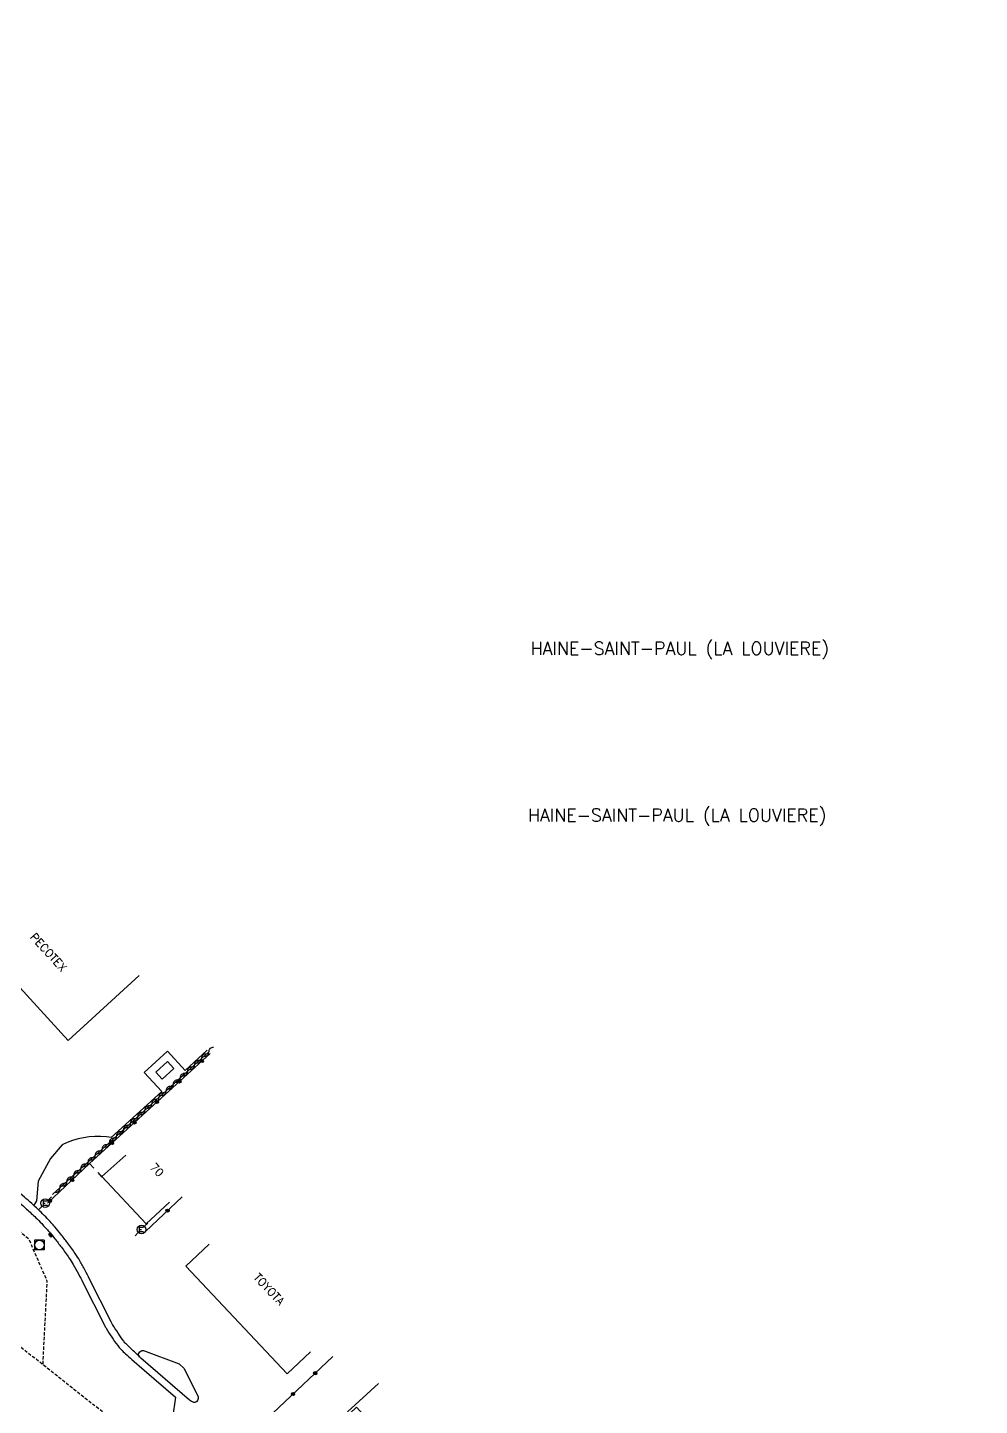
# Model space of a CAD drawing. Header units: millimetres. Extents: x 137000 to 138000, y 128000 to 129000.
# Drawn here: x 137851.3 to 138000, y 128394.3 to 128609.6 of the extents above; entities that cross this region are included whole.
import ezdxf
from ezdxf.enums import TextEntityAlignment as Align

# ---------------------------------------------------------------- set-up
doc = ezdxf.new("R2010")
doc.units = ezdxf.units.MM
doc.linetypes.add('DASHED', pattern=[0.75, 0.5, -0.25])
doc.layers.get('0').update_dxf_attribs({"linetype": 'CONTINUOUS'})
for name, color, linetype in [('w0001', 6, 'DASHED'), ('w0008', 7, 'CONTINUOUS'), ('w0100', 7, 'CONTINUOUS'), ('w0310', 3, 'CONTINUOUS'), ('w0322', 7, 'CONTINUOUS'), ('w0400', 7, 'CONTINUOUS'), ('w0420', 7, 'CONTINUOUS'), ('W0471', 7, 'CONTINUOUS'), ('w0980', 7, 'CONTINUOUS'), ('W0984', 7, 'CONTINUOUS'), ('w0991', 7, 'CONTINUOUS')]:
    doc.layers.add(name, color=color, linetype=linetype)
doc.styles.get("Standard").update_dxf_attribs({"font": 'romans.shx', "width": 0.85})

# ---------------------------------------------------------------- blocks, each defined once
blk = doc.blocks.new('t310o')
at = {"color": 0, "linetype": 'Continuous'}
for centre, start, end in [((-0.5, 0.38), 216.8699, 323.1304), ((0.5, -0.37), 36.8699, 143.1303)]:
    blk.add_arc(centre, 0.625, start, end, dxfattribs=at)
blk = doc.blocks.new('t322o')
at = {"color": 0, "linetype": 'Continuous'}
for radius in [0.25, 0.15]:
    blk.add_circle((0, 0), radius, dxfattribs=at)
blk = doc.blocks.new('T471')
for p, q in [((-0.333334, 0.333334), (-0.333334, -0.333334)), ((-0.333334, 0.333334), (0.333334, 0.333334)), ((-0.333334, 0), (0, 0)), ((0.500001, 0.500001), (1.000002, 1.000002)), ((-0.500001, -0.500001), (-1.000002, -1.000002)), ((-0.333334, -0.333334), (0.333334, -0.333334))]:
    blk.add_line(p, q)
blk.add_ellipse((0, 0), major_axis=(0.471405, 0.471405), ratio=1, start_param=5.4977871438, end_param=11.780972451)
blk = doc.blocks.new('T400')
for p, q in [((-0.15, 0.3), (0.15, 0.3)), ((-0.15, -0.25), (-0.15, 0.3)), ((-0.15, 0.15), (0.15, 0.15)), ((-0.15, 0), (0.15, 0)), ((0.15, 0.3), (0.15, -0.25)), ((-0.15, -0.15), (0.15, -0.15)), ((-0.15, -0.25), (-0.15, -0.3)), ((-0.15, -0.3), (0.15, -0.3)), ((0.15, -0.3), (0.15, -0.25))]:
    blk.add_line(p, q)
blk = doc.blocks.new('T420')
for p, q in [((0.75, 0.75), (-0.75, 0.75)), ((-0.75, 0.75), (-0.75, -0.75)), ((0.75, 0.75), (0.75, -0.75)), ((0.75, -0.75), (-0.75, -0.75))]:
    blk.add_line(p, q)
blk.add_ellipse((0, 0), major_axis=(-0.53, 0.53), ratio=1, start_param=3.926991, end_param=10.210176)

msp = doc.modelspace()

# ---------------------------------------------------------------- linework, layer by layer
at = {"layer": 'w0001', "flags": 128}
for points in [[(138000, 128246.49), (137992.63, 128255.67), (137952.46, 128300.48), (137921.2, 128335.34), (137900.72, 128357.84), (137886.42, 128372.15), (137867.58, 128389.68), (137828.77, 128420.39), (137771.14, 128458.92), (137666.89, 128527.92), (137585.34, 128581.86), (137543.46, 128609.6)], [(137815.09, 128451.38), (137851.45, 128420.36), (137854.32, 128413.76), (137853.65, 128400.7)]]:
    msp.add_lwpolyline(points, dxfattribs=at)
at = {"layer": 'w0008', "flags": 128}
for points in [[(137868.99, 128401.71, 0.015147), (137867.4, 128403.25, -0.010297), (137866.73, 128403.89, -0.035943), (137866.31, 128404.37, -0.017813), (137865.43, 128405.63, -0.007032), (137864.58, 128406.98, -0.020174), (137864.35, 128407.39), (137860.99, 128414.06, 0.007756), (137860.28, 128415.42, 0.00695), (137859.45, 128416.91, 0.017968), (137858.74, 128418.04, 0.011036), (137857.53, 128419.74, 0.0083), (137856.48, 128421.1, 0.00995), (137855.56, 128422.2, 0.010153), (137854.37, 128423.52, 0.013371), (137853.4, 128424.5, 0.006504), (137851.94, 128425.86, 0.008657), (137850.8, 128426.86), (137838.39, 128437.36), (137817.86, 128454.72)], [(137817.1, 128453.83), (137837.62, 128436.46), (137850.04, 128425.96, -0.008657), (137851.15, 128424.99, -0.006504), (137852.59, 128423.65, -0.013371), (137853.51, 128422.72, -0.010153), (137854.67, 128421.43, -0.00995), (137855.56, 128420.36, -0.0083), (137856.58, 128419.04, -0.011036), (137857.76, 128417.38, -0.017968), (137858.43, 128416.32, -0.00695), (137859.25, 128414.86, -0.007756), (137859.94, 128413.53), (137863.3, 128406.86, 0.020174), (137863.57, 128406.37, 0.007032), (137864.44, 128404.99, 0.017813), (137865.37, 128403.66, 0.035943), (137865.9, 128403.05, 0.010297), (137866.61, 128402.38, 0.007568), (137867.6, 128401.5), (137869.52, 128399.85), (137874.43, 128395.63), (137873.96, 128392.38)], [(137879.36, 128449.84), (137875.89, 128446.67), (137873.15, 128449.68), (137869.51, 128446.35), (137872.25, 128443.35), (137864.38, 128436.17), (137863.6, 128436.26, 0.142278), (137856.68, 128435.05), (137854.89, 128432.91), (137852.93, 128429.37), (137852.71, 128426.26), (137852.21, 128425.5)]]:
    msp.add_lwpolyline(points, format="xyb", dxfattribs=at)
msp.add_lwpolyline([(137875.76, 128400.1), (137877.92, 128395.68, -0.144508), (137877.96, 128395.42, -0.100005), (137877.84, 128395.07, -0.153335), (137877.59, 128394.83, -0.17025), (137877.28, 128394.8, -0.056099), (137876.9, 128394.94, -0.064501), (137876.61, 128395.13), (137868.99, 128401.71, -0.053725), (137868.84, 128401.87, -0.039077), (137868.68, 128402.12, -0.188536), (137868.65, 128402.37, -0.130783), (137868.83, 128402.68, -0.108116), (137869.15, 128402.89, -0.181326), (137869.38, 128402.89), (137874.99, 128400.8)], format="xyb", close=True, dxfattribs=at)
at = {"layer": 'w0100', "flags": 128}
for points in [[(137868.73, 128461.48), (137857.64, 128451.36), (137801.04, 128513.37), (137804.74, 128516.74)], [(137866.62, 128433.41), (137862.88, 128430.09), (137869.81, 128422.68), (137873.46, 128426.1)], [(137879.67, 128419.51), (137876.03, 128416.08), (137891.87, 128399.27), (137895.51, 128402.7)], [(137906.11, 128397.73), (137901.29, 128393.34), (137901.62, 128393.04), (137902.69, 128394.06), (137934.87, 128358.73), (137935.98, 128357.55), (137936.75, 128358.24), (137939.35, 128355.38), (137939.35, 128355.38), (137943.4, 128355.19), (137947.1, 128358.56)]]:
    msp.add_lwpolyline(points, dxfattribs=at)
msp.add_lwpolyline([(137874.14, 128446.96), (137872.31, 128445.29), (137871.31, 128446.38), (137873.15, 128448.05)], close=True, dxfattribs=at)
at = {"layer": 'w0310', "flags": 128}
msp.add_lwpolyline([(137855.21, 128427.29), (137879.61, 128449.56)], dxfattribs=at)
at = {"layer": 'w0322', "flags": 128}
for points in [[(137860.98, 128432.12), (137879.83, 128449.32)], [(137861.63, 128431.38), (137860.98, 128432.12), (137854.42, 128425.92)], [(137862.97, 128429.99), (137862.33, 128430.71)], [(137869.7, 128421.5), (137875.46, 128426.89)], [(137885.86, 128389.58), (137898.97, 128401.94)]]:
    msp.add_lwpolyline(points, dxfattribs=at)

# ---------------------------------------------------------------- block references
at = {"layer": 'w0310', "rotation": 42.38884216238678}
for p in [(137879.59, 128449.54), (137877.37, 128447.51), (137878.48, 128448.52), (137874.05, 128444.48), (137875.16, 128445.49), (137876.26, 128446.5), (137871.83, 128442.46), (137872.94, 128443.47), (137869.62, 128440.43), (137870.72, 128441.45), (137867.4, 128438.41), (137868.51, 128439.42), (137865.18, 128436.39), (137866.29, 128437.4), (137862.97, 128434.37), (137864.08, 128435.38), (137860.75, 128432.34), (137861.86, 128433.36), (137858.54, 128430.32), (137859.64, 128431.33), (137856.32, 128428.3), (137857.43, 128429.31)]:
    msp.add_blockref('t310o', p, dxfattribs=at)
at = {"layer": 'w0322'}
for p, rotation in [((137878.52, 128448.13), 42.38884216233424), ((137875.02, 128444.93), 42.38884216233424), ((137871.51, 128441.72), 42.38884216233424), ((137868, 128438.52), 42.38884216233424), ((137864.49, 128435.32), 42.38884216233424), ((137858.25, 128429.53), 223.3588014985053), ((137854.79, 128426.27), 223.3588014985053), ((137873.17, 128424.75), 43.11226360646729), ((137896.23, 128399.35), 43.30296755592953), ((137892.77, 128396.1), 43.30296755592953)]:
    msp.add_blockref('t322o', p, dxfattribs=dict(at, rotation=rotation))
at = {"layer": 'w0400', "rotation": 220.0204094687975}
msp.add_blockref('T400', (137854.9, 128420.93), dxfattribs=at)
at = {"layer": 'w0420'}
msp.add_blockref('T420', (137853.15, 128419.39), dxfattribs=at)
at = {"layer": 'W0471'}
for p in [(137854.05, 128425.93), (137869.08, 128421.82)]:
    msp.add_blockref('T471', p, dxfattribs=at)

# ---------------------------------------------------------------- texts
at = {"layer": 'w0980'}
for p in [(137953.18, 128512.46), (137952.76, 128486.41)]:
    msp.add_text('HAINE-SAINT-PAUL (LA LOUVIERE)', height=2, dxfattribs=at).set_placement(p, align=Align.MIDDLE)
at = {"layer": 'W0984'}
for s, rotation, p in [('PECOTEX', 312.3888, (137854.57, 128465.11)), ('TOYOTA', 313.303, (137889.04, 128412.48))]:
    msp.add_text(s, height=1.25, rotation=rotation, dxfattribs=at).set_placement(p, align=Align.MIDDLE)
at = {"layer": 'w0991'}
msp.add_text('70', height=1.25, rotation=313.1123, dxfattribs=at).set_placement((137871.5, 128431.12), align=Align.MIDDLE)

doc.saveas('drawing.dxf')
